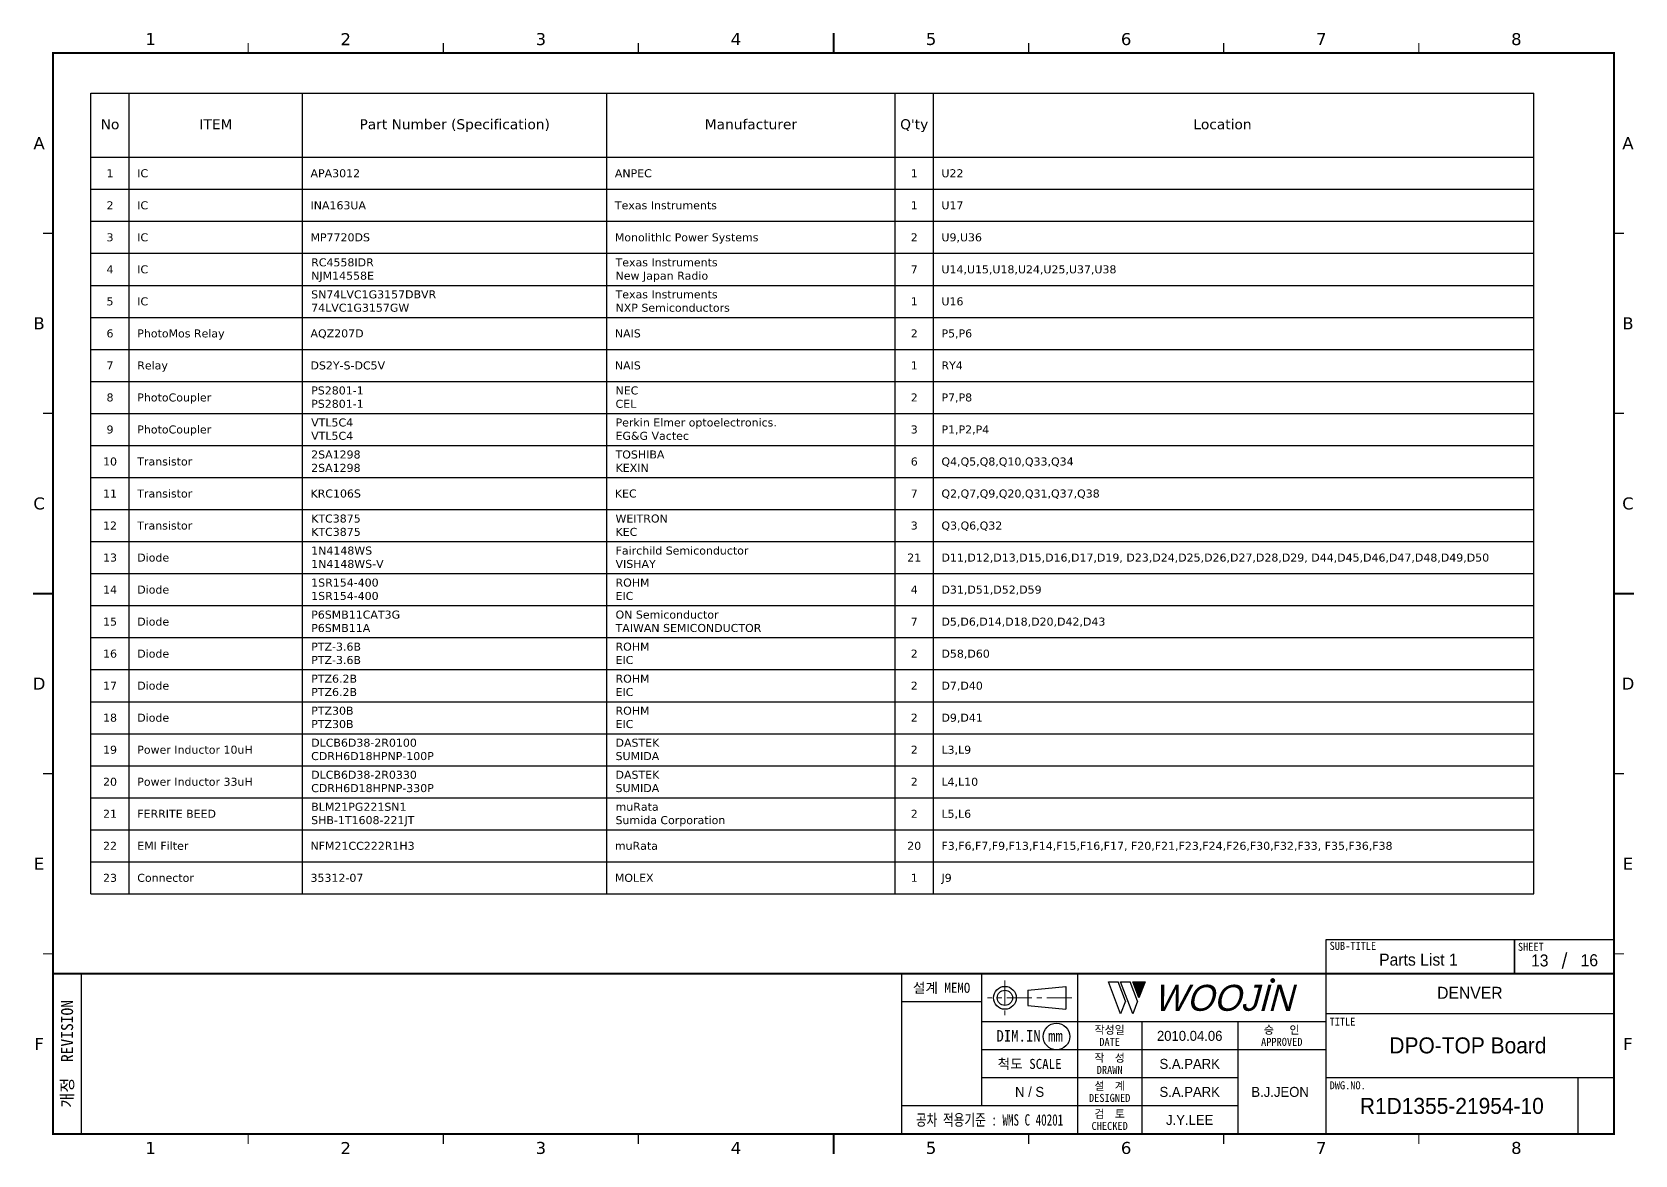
# Model space of a CAD drawing. Extents: x -695 to 953, y -753 to 181.
# Drawn here: x 24.3 to 424.8, y -753.5 to -473 of the extents above; entities that cross this region are included whole.
import ezdxf
from ezdxf.enums import TextEntityAlignment as Align

# ---------------------------------------------------------------- set-up
doc = ezdxf.new("R2010")
doc.units = 0
doc.header["$LTSCALE"] = 5
doc.header["$MEASUREMENT"] = 0
doc.linetypes.add('CENTER', pattern=[2, 1.25, -0.25, 0.25, -0.25])
doc.layers.get('0').update_dxf_attribs({"linetype": 'CONTINUOUS', "lineweight": 25})
doc.layers.add('2', color=2, linetype='CENTER', lineweight=13)
doc.layers.add('4', color=4, linetype='CONTINUOUS', lineweight=18)
for name, color, linetype in [('SHEET', 3, 'CONTINUOUS'), ('문자', 4, 'CONTINUOUS'), ('테두리', 3, 'CONTINUOUS')]:
    doc.layers.add(name, color=color, linetype=linetype)
doc.styles.add('MARK', font='ARLRDBD.TTF')
doc.styles.get("Standard").update_dxf_attribs({"font": 'verdana.ttf'})
doc.styles.add('굴림', font='')
doc.styles.add('굴림체', font='')
doc.styles.get('굴림').set_extended_font_data('Gulim')
doc.styles.get('굴림체').set_extended_font_data('GulimChe')

# ---------------------------------------------------------------- blocks, each defined once
blk = doc.blocks.new('B')
at = {"layer": '문자'}
blk.add_hatch(color=256, dxfattribs=at).paths.add_polyline_path([(13.79, 10), (15.31, 6), (16.84, 10)])
at = {"color": 4, "const_width": 0.6}
blk.add_lwpolyline([(48.46, 10.32, 1), (49.06, 10.32, 1)], format="xyb", close=True, dxfattribs=at)
at = {"layer": '문자'}
for p, q in [((10.73, 2), (7.68, 10)), ((7.68, 10), (10.09, 10)), ((11.94, 5.16), (10.09, 10)), ((10.73, 10), (13.15, 10)), ((13.79, 2), (10.73, 10)), ((14.99, 5.16), (13.15, 10)), ((13.79, 10), (16.84, 10)), ((15.31, 6), (13.79, 10)), ((16.84, 10), (15.31, 6)), ((11.94, 5.16), (10.73, 2)), ((14.99, 5.16), (13.79, 2))]:
    blk.add_line(p, q, dxfattribs=at)
at = {"layer": '문자', "style": 'MARK', "oblique": 15}
blk.add_text('WOOJIN', height=6.5, dxfattribs=at).set_placement((36.4, 6), align=Align.MIDDLE_CENTER)
blk = doc.blocks.new('C')
blk.add_line((15, 285), (15, 285))
at = {"layer": '2'}
for p, q in [((252.83, 53.35), (252.83, 44.65)), ((269.53, 49), (248.48, 49))]:
    blk.add_line(p, q, dxfattribs=at)
at = {"layer": 'SHEET'}
for p, q in [((393.14, 60.3), (392.07, 56.28)), ((22, 55), (22, 15)), ((227, 55), (227, 15)), ((247, 55), (247, 22)), ((271, 55), (271, 15)), ((271, 55), (271, 15)), ((333, 55), (333, 15)), ((247, 48), (227, 48)), ((405, 45), (333, 45)), ((333, 43), (247, 43)), ((287, 43), (287, 15)), ((311, 43), (311, 15)), ((333, 36), (247, 36)), ((311, 29), (247, 29)), ((405, 29), (333, 29)), ((396, 29), (396, 15)), ((311, 22), (227, 22))]:
    blk.add_line(p, q, dxfattribs=at)
at = {"layer": 'SHEET', "color": 4}
for p, q in [((258.53, 50.9), (268.03, 51.85)), ((258.53, 50.9), (258.53, 47.1)), ((268.03, 51.85), (268.03, 46.15)), ((258.53, 47.1), (268.03, 46.15))]:
    blk.add_line(p, q, dxfattribs=at)
at = {"layer": 'SHEET'}
for points in [[(333, 55), (380.19, 55), (380.19, 63.49), (333, 63.49)], [(380.19, 55), (405, 55), (405, 63.49), (380.19, 63.49)]]:
    blk.add_lwpolyline(points, close=True, dxfattribs=at)
at = {"layer": 'SHEET', "color": 4}
for radius in [2.85, 1.9]:
    blk.add_circle((252.83, 49), radius, dxfattribs=at)
at = {"layer": 'SHEET'}
blk.add_circle((265.7, 39.32), 3.32, dxfattribs=at)
at = {"layer": '테두리'}
blk.add_line((405, 285), (405, 15), dxfattribs=at)
for points, const_width in [([(210, 290), (210, 285)], 0.5), ([(15, 285), (15, 15), (405, 15), (405, 285), (15, 285)], 0.5), ([(63.75, 287.5), (63.75, 285)], 0.3), ([(112.5, 287.5), (112.5, 285)], 0.3), ([(161.25, 287.5), (161.25, 285)], 0.3), ([(258.75, 287.5), (258.75, 285)], 0.3), ([(307.5, 287.5), (307.5, 285)], 0.3), ([(356.25, 287.5), (356.25, 285)], 0.3), ([(12.5, 240), (15, 240)], 0.3), ([(407.5, 240), (405, 240)], 0.3), ([(12.5, 195), (15, 195)], 0.3), ([(407.5, 195), (405, 195)], 0.3), ([(10, 150), (15, 150)], 0.5), ([(410, 150), (405, 150)], 0.5), ([(12.5, 105), (15, 105)], 0.3), ([(407.5, 105), (405, 105)], 0.3), ([(12.5, 60), (15, 60)], 0.3), ([(407.5, 60), (405, 60)], 0.3), ([(15, 55), (405, 55)], 0.5), ([(63.75, 12.5), (63.75, 15)], 0.3), ([(112.5, 12.5), (112.5, 15)], 0.3), ([(161.25, 12.5), (161.25, 15)], 0.3), ([(210, 10), (210, 15)], 0.5), ([(258.75, 12.5), (258.75, 15)], 0.3), ([(307.5, 12.5), (307.5, 15)], 0.3), ([(356.25, 12.5), (356.25, 15)], 0.3)]:
    blk.add_lwpolyline(points, dxfattribs=dict(at, const_width=const_width))
blk.add_blockref('B', (271, 43))
at = {"layer": '문자'}
for s, p in [('1', (39.38, 288.5)), ('2', (88.12, 288.5)), ('3', (136.88, 288.5)), ('4', (185.62, 288.5)), ('5', (234.38, 288.5)), ('6', (283.12, 288.5)), ('7', (331.88, 288.5)), ('8', (380.62, 288.5)), ('A', (11.5, 262.5)), ('A', (408.5, 262.5)), ('B', (11.5, 217.5)), ('B', (408.5, 217.5)), ('C', (11.5, 172.5)), ('C', (408.5, 172.5)), ('D', (11.5, 127.5)), ('D', (408.5, 127.5)), ('E', (11.5, 82.5)), ('E', (408.5, 82.5)), ('F', (11.5, 37.5)), ('F', (408.5, 37.5)), ('1', (39.38, 11.5)), ('2', (88.12, 11.5)), ('3', (136.88, 11.5)), ('4', (185.62, 11.5)), ('5', (234.38, 11.5)), ('6', (283.12, 11.5)), ('7', (331.88, 11.5)), ('8', (380.62, 11.5))]:
    blk.add_text(s, height=3, dxfattribs=at).set_placement(p, align=Align.MIDDLE)
at = {"layer": '문자', "style": '굴림체'}
for s, height, p in [('SUB-TITLE', 2, (339.77, 61.98)), ('SHEET', 2, (384.24, 61.74)), ('설계 MEMO', 2.5, (237, 51.5)), ('DIM.IN mm', 2.85, (259, 39.5)), ('작성일', 2, (279, 41)), ('승   인', 2, (322, 41)), ('DATE', 2, (279, 38)), ('APPROVED', 2, (322, 38)), ('척도 SCALE', 2.5, (259, 32.5)), ('작  성', 2, (279, 34)), ('설  계', 2, (279, 27)), ('DRAWN', 2, (279, 31)), ('DESIGNED', 2, (279, 24)), ('검  토', 2, (279, 20)), ('CHECKED', 2, (279, 17))]:
    blk.add_text(s, height=height, dxfattribs=at).set_placement(p, align=Align.MIDDLE_CENTER)
blk.add_text('개정  REVISION', height=3, rotation=90, dxfattribs=at).set_placement((18.5, 35), align=Align.MIDDLE_CENTER)
for s, p in [('TITLE', (333.95, 42.05)), ('DWG.NO.', (333.95, 26.15))]:
    blk.add_text(s, height=2, dxfattribs=at).set_placement(p)
at = {"layer": '문자', "style": '굴림체', "width": 0.75}
blk.add_text('공차 적용기준 : WMS C 40201', height=2.85, dxfattribs=at).set_placement((249, 18.5), align=Align.MIDDLE_CENTER)

msp = doc.modelspace()

# ---------------------------------------------------------------- linework, layer by layer
for p, q in [((39, -488.27), (399.54, -488.27)), ((39, -688.27), (39, -488.27)), ((48.6, -688.27), (48.6, -488.27)), ((91.89, -688.27), (91.89, -488.27)), ((167.94, -688.27), (167.94, -488.27)), ((239.94, -688.27), (239.94, -488.27)), ((249.54, -688.27), (249.54, -488.27)), ((399.54, -688.27), (399.54, -488.27)), ((39, -504.27), (399.54, -504.27)), ((39, -512.27), (399.54, -512.27)), ((39, -520.27), (399.54, -520.27)), ((39, -528.27), (399.54, -528.27)), ((39, -536.27), (399.54, -536.27)), ((39, -544.27), (399.54, -544.27)), ((39, -552.27), (399.54, -552.27)), ((39, -560.27), (399.54, -560.27)), ((39, -568.27), (399.54, -568.27)), ((39, -576.27), (399.54, -576.27)), ((39, -584.27), (399.54, -584.27)), ((39, -592.27), (399.54, -592.27)), ((39, -600.27), (399.54, -600.27)), ((39, -608.27), (399.54, -608.27)), ((39, -616.27), (399.54, -616.27)), ((39, -624.27), (399.54, -624.27)), ((39, -632.27), (399.54, -632.27)), ((39, -640.27), (399.54, -640.27)), ((39, -648.27), (399.54, -648.27)), ((39, -656.27), (399.54, -656.27)), ((39, -664.27), (399.54, -664.27)), ((39, -672.27), (399.54, -672.27)), ((39, -680.27), (399.54, -680.27)), ((39, -688.27), (399.54, -688.27))]:
    msp.add_line(p, q)

# ---------------------------------------------------------------- block references
msp.add_blockref('C', (14.57, -763.25))

# ---------------------------------------------------------------- texts
for s, height, p in [('No', 2.5, (43.8, -497.27)), ('ITEM', 2.5, (70.25, -497.27)), ('Part Number^J(Specification)', 2.5, (129.92, -497.27)), ('Manufacturer', 2.5, (203.94, -497.27)), ("Q'ty", 2.5, (244.74, -497.27)), ('Location', 2.5, (321.75, -497.27)), ('1', 2, (43.8, -509.27)), ('1', 2, (244.74, -509.27)), ('2', 2, (43.8, -517.27)), ('1', 2, (244.74, -517.27)), ('3', 2, (43.8, -525.27)), ('2', 2, (244.74, -525.27)), ('4', 2, (43.8, -533.27)), ('7', 2, (244.74, -533.27)), ('5', 2, (43.8, -541.27)), ('1', 2, (244.74, -541.27)), ('6', 2, (43.8, -549.27)), ('2', 2, (244.74, -549.27)), ('7', 2, (43.8, -557.27)), ('1', 2, (244.74, -557.27)), ('8', 2, (43.8, -565.27)), ('2', 2, (244.74, -565.27)), ('9', 2, (43.8, -573.27)), ('3', 2, (244.74, -573.27)), ('10', 2, (43.8, -581.27)), ('6', 2, (244.74, -581.27)), ('11', 2, (43.8, -589.27)), ('7', 2, (244.74, -589.27)), ('12', 2, (43.8, -597.27)), ('3', 2, (244.74, -597.27)), ('13', 2, (43.8, -605.27)), ('21', 2, (244.74, -605.27)), ('14', 2, (43.8, -613.27)), ('4', 2, (244.74, -613.27)), ('15', 2, (43.8, -621.27)), ('7', 2, (244.74, -621.27)), ('16', 2, (43.8, -629.27)), ('2', 2, (244.74, -629.27)), ('17', 2, (43.8, -637.27)), ('2', 2, (244.74, -637.27)), ('18', 2, (43.8, -645.27)), ('2', 2, (244.74, -645.27)), ('19', 2, (43.8, -653.27)), ('2', 2, (244.74, -653.27)), ('20', 2, (43.8, -661.27)), ('2', 2, (244.74, -661.27)), ('21', 2, (43.8, -669.27)), ('2', 2, (244.74, -669.27)), ('22', 2, (43.8, -677.27)), ('20', 2, (244.74, -677.27)), ('23', 2, (43.8, -685.27)), ('1', 2, (244.74, -685.27))]:
    msp.add_text(s, height=height).set_placement(p, align=Align.CENTER)
for s, p in [('IC', (50.6, -509.27)), ('APA3012', (93.89, -509.27)), ('ANPEC', (169.94, -509.27)), ('U22', (251.54, -509.27)), ('IC', (50.6, -517.27)), ('INA163UA', (93.89, -517.27)), ('Texas Instruments', (169.94, -517.27)), ('U17', (251.54, -517.27)), ('IC', (50.6, -525.27)), ('MP7720DS', (93.89, -525.27)), ('Monolithlc Power Systems', (169.94, -525.27)), ('U9,U36', (251.54, -525.27)), ('IC', (50.6, -533.27)), ('U14,U15,U18,U24,U25,U37,U38', (251.54, -533.27)), ('IC', (50.6, -541.27)), ('U16', (251.54, -541.27)), ('PhotoMos Relay', (50.6, -549.27)), ('AQZ207D', (93.89, -549.27)), ('NAIS', (169.94, -549.27)), ('P5,P6', (251.54, -549.27)), ('Relay', (50.6, -557.27)), ('DS2Y-S-DC5V', (93.89, -557.27)), ('NAIS', (169.94, -557.27)), ('RY4', (251.54, -557.27)), ('PhotoCoupler', (50.6, -565.27)), ('P7,P8', (251.54, -565.27)), ('PhotoCoupler', (50.6, -573.27)), ('P1,P2,P4', (251.54, -573.27)), ('Transistor', (50.6, -581.27)), ('Q4,Q5,Q8,Q10,Q33,Q34', (251.54, -581.27)), ('Transistor', (50.6, -589.27)), ('KRC106S', (93.89, -589.27)), ('KEC', (169.94, -589.27)), ('Q2,Q7,Q9,Q20,Q31,Q37,Q38', (251.54, -589.27)), ('Transistor', (50.6, -597.27)), ('Q3,Q6,Q32', (251.54, -597.27)), ('Diode', (50.6, -605.27)), ('D11,D12,D13,D15,D16,D17,D19,^JD23,D24,D25,D26,D27,D28,D29,^JD44,D45,D46,D47,D48,D49,D50', (251.54, -605.27)), ('Diode', (50.6, -613.27)), ('D31,D51,D52,D59', (251.54, -613.27)), ('Diode', (50.6, -621.27)), ('D5,D6,D14,D18,D20,D42,D43', (251.54, -621.27)), ('Diode', (50.6, -629.27)), ('D58,D60', (251.54, -629.27)), ('Diode', (50.6, -637.27)), ('D7,D40', (251.54, -637.27)), ('Diode', (50.6, -645.27)), ('D9,D41', (251.54, -645.27)), ('Power Inductor 10uH', (50.6, -653.27)), ('L3,L9', (251.54, -653.27)), ('Power Inductor 33uH', (50.6, -661.27)), ('L4,L10', (251.54, -661.27)), ('FERRITE BEED', (50.6, -669.27)), ('L5,L6', (251.54, -669.27)), ('EMI Filter', (50.6, -677.27)), ('NFM21CC222R1H3', (93.89, -677.27)), ('muRata', (169.94, -677.27)), ('F3,F6,F7,F9,F13,F14,F15,F16,F17,^JF20,F21,F23,F24,F26,F30,F32,F33,^JF35,F36,F38', (251.54, -677.27)), ('Connector', (50.6, -685.27)), ('35312-07', (93.89, -685.27)), ('MOLEX', (169.94, -685.27)), ('J9', (251.54, -685.27))]:
    msp.add_text(s, height=2).set_placement(p)
at = {"color": 4, "style": '굴림'}
for s, p in [('2010.04.06', (313.57, -723.75)), ('S.A.PARK', (313.57, -730.75)), ('S.A.PARK', (313.57, -737.75)), ('B.J.JEON', (336.16, -737.75)), ('J.Y.LEE', (313.57, -744.75))]:
    msp.add_text(s, height=2.5, dxfattribs=at).set_placement(p, align=Align.MIDDLE_CENTER)
at = {"char_height": 2, "attachment_point": 1}
for s, insert, width in [('RC4558IDR^JNJM14558E', (94.06, -529.52), 34.638), ('Texas Instruments^JNew Japan Radio', (170.11, -529.52), 52.0309), ('SN74LVC1G3157DBVR^J74LVC1G3157GW', (94.06, -537.52), 58.5426), ('Texas Instruments^JNXP Semiconductors', (170.11, -537.52), 57.0759), ('PS2801-1^JPS2801-1', (94.06, -561.52), 29.4345), ('NEC^JCEL', (170.11, -561.52), 13.5742), ('VTL5C4^JVTL5C4', (94.06, -569.52), 23.5796), ('Perkin Elmer optoelectronics.^JEG&G Vactec', (170.11, -569.52), 61.0839), ('2SA1298^J2SA1298', (94.06, -577.52), 27.5084), ('TOSHIBA^JKEXIN', (170.11, -577.52), 23.8764), ('KTC3875^JKTC3875', (94.06, -593.52), 27.5017), ('WEITRON^JKEC', (170.11, -593.52), 21.5688), ('1N4148WS^J1N4148WS-V', (94.06, -601.52), 36.5615), ('Fairchild Semiconductor^JVISHAY', (170.11, -601.52), 46.3479), ('1SR154-400^J1SR154-400', (94.06, -609.52), 37.049), ('ROHM^JEIC', (170.11, -609.52), 15.8361), ('P6SMB11CAT3G^JP6SMB11A', (94.06, -617.52), 39.8657), ('ON Semiconductor^JTAIWAN SEMICONDUCTOR', (170.11, -617.52), 65.8966), ('PTZ-3.6B^JPTZ-3.6B', (94.06, -625.52), 28.2968), ('ROHM^JEIC', (170.11, -625.52), 15.8361), ('PTZ6.2B^JPTZ6.2B', (94.06, -633.52), 25.7985), ('ROHM^JEIC', (170.11, -633.52), 15.8361), ('PTZ30B^JPTZ30B', (94.06, -641.52), 23.7972), ('ROHM^JEIC', (170.11, -641.52), 15.8361), ('DLCB6D38-2R0100^JCDRH6D18HPNP-100P', (94.06, -649.52), 60.2928), ('DASTEK^JSUMIDA', (170.11, -649.52), 25.2183), ('DLCB6D38-2R0330^JCDRH6D18HPNP-330P', (94.06, -657.52), 60.2928), ('DASTEK^JSUMIDA', (170.11, -657.52), 25.2183), ('BLM21PG221SN1^JSHB-1T1608-221JT', (94.06, -665.52), 53.5836), ('muRata^JSumida Corporation', (170.11, -665.52), 40.7495)]:
    msp.add_mtext(s, dxfattribs=dict(at, insert=insert, width=width))
at = {"layer": '4', "style": '굴림'}
for s, p in [('Parts List 1', (370.72, -704.71)), ('13', (401.03, -704.92)), ('16', (413.42, -704.86)), ('DENVER', (383.57, -713))]:
    msp.add_text(s, height=3, dxfattribs=at).set_placement(p, align=Align.MIDDLE_CENTER)
at = {"layer": '문자', "style": '굴림'}
for s, height, p in [('DPO-TOP Board', 4, (383.09, -726.13)), ('N / S', 2.5, (273.57, -737.75)), ('R1D1355-21954-10', 4, (379.07, -741.25))]:
    msp.add_text(s, height=height, dxfattribs=at).set_placement(p, align=Align.MIDDLE_CENTER)

doc.saveas('drawing.dxf')
